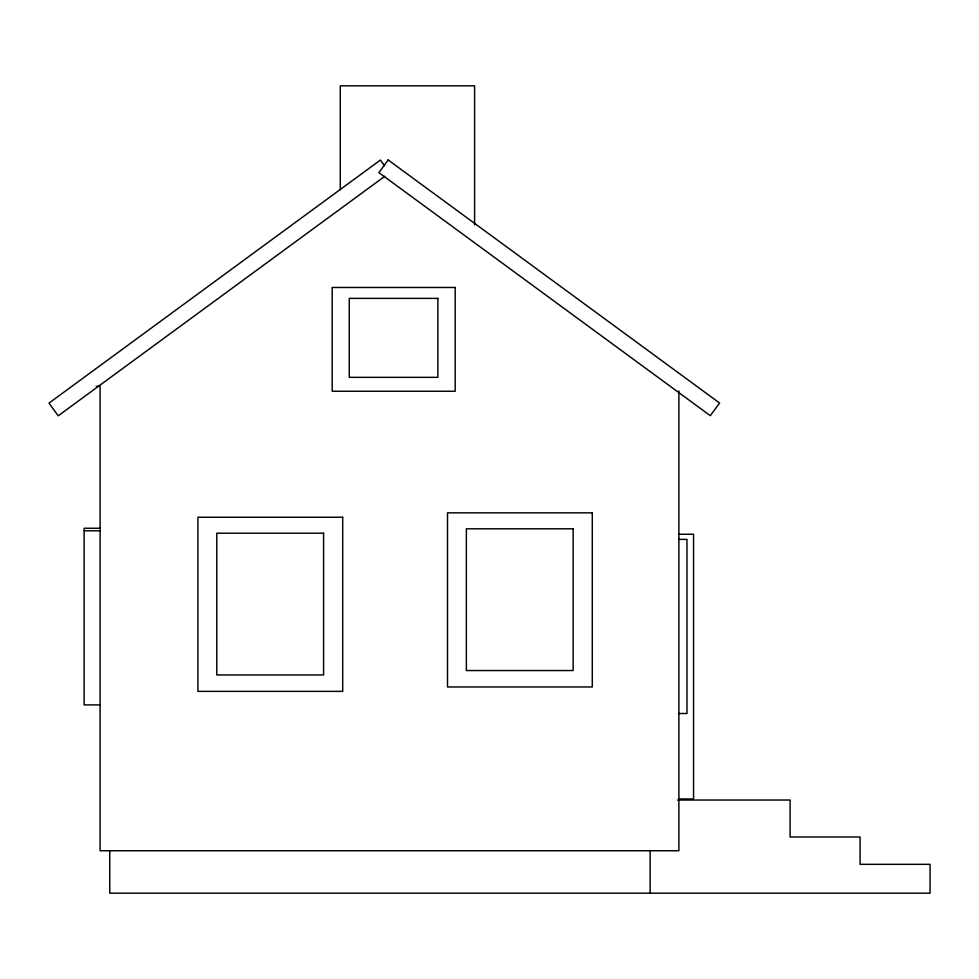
<?xml version="1.0" encoding="UTF-8"?>
<svg xmlns="http://www.w3.org/2000/svg" width="979" height="979" viewBox="0 0 979 979"><rect width="100%" height="100%" fill="white"/><g stroke="black" fill="none" stroke-linecap="round" stroke-linejoin="round"><path stroke-width="1.47" d="M384.759 176.318L58.226 415.794L48.95 403.14L380.403 160.054L384.625 165.806M96.175 386.338L100.103 386.338L100.103 850.739L678.888 850.739L678.888 390.927M100.103 528.256L84.133 528.256L84.133 704.904L100.103 704.904M84.133 530.777L100.103 530.777M678.888 534.253L693.56 534.253L693.56 798.986L678.888 798.986M678.888 539.38L686.989 539.38L686.989 713.507L678.888 713.507M677.517 800.039L790.09 800.039L790.09 836.984L860.076 836.984L860.076 864.322L930.05 864.322L930.05 893.178L109.746 893.178L109.746 850.739M650.129 850.421L650.129 893.178M474.595 224.889L474.595 85.822L340.276 85.822L340.276 189.742M388.149 159.956L378.873 172.61L710.326 415.696L719.602 403.042L388.149 159.956M455.186 287.471L332.187 287.471L332.187 391.245L455.186 391.245L455.186 287.471M437.858 298.387L349.27 298.387L349.27 377.343L437.858 377.343L437.858 298.387M592.283 512.837L447.513 512.837L447.513 686.964L592.283 686.964L592.283 512.837M342.699 517.242L197.929 517.242L197.929 691.37L342.699 691.37L342.699 517.242M573.156 528.807L466.359 528.807L466.359 670.542L573.156 670.542L573.156 528.807M323.584 533.212L216.775 533.212L216.775 674.947L323.584 674.947L323.584 533.212"/></g></svg>
